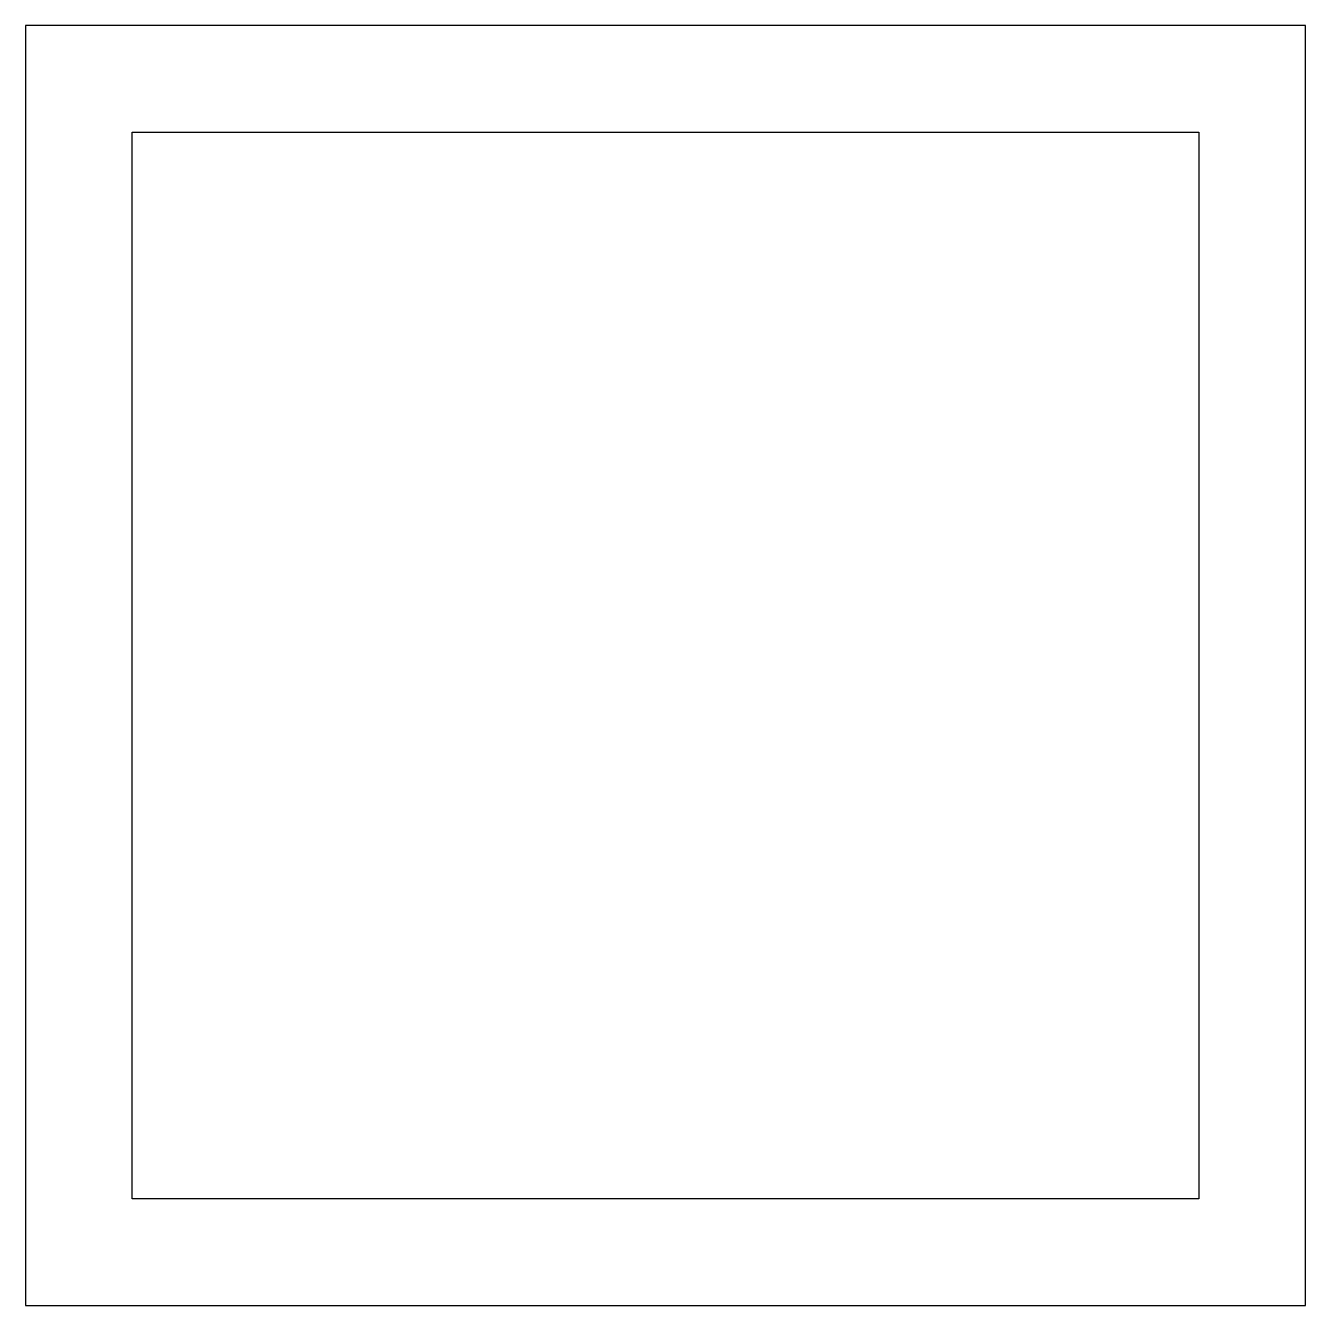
# Model space of a CAD drawing. Header units: millimetres. Extents: x -150 to 150, y -66 to 234.
import ezdxf

# ---------------------------------------------------------------- set-up
doc = ezdxf.new("R2010")
doc.units = ezdxf.units.MM
doc.layers.get('0').update_dxf_attribs({"linetype": 'CONTINUOUS'})

msp = doc.modelspace()

# ---------------------------------------------------------------- linework, layer by layer
for points in [[(-150.19, 233.68), (-150.19, -66.32), (149.81, -66.32), (149.81, 233.68)], [(149.81, 233.68), (-150.19, 233.68), (-150.19, -66.32), (149.81, -66.32)], [(-125.19, -41.32), (-125.19, 208.68), (124.81, 208.68), (124.81, -41.32)], [(124.81, -41.32), (-125.19, -41.32), (-125.19, 208.68), (124.81, 208.68)]]:
    msp.add_lwpolyline(points, close=True)

doc.saveas('drawing.dxf')
